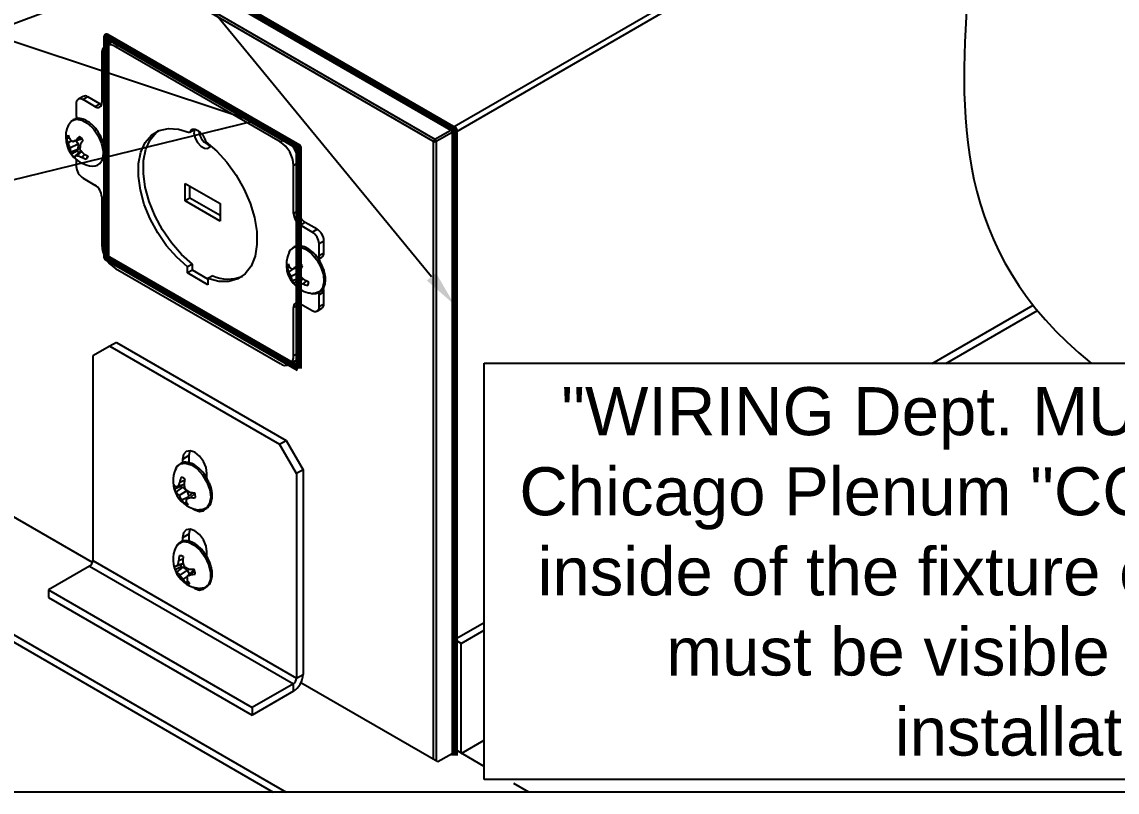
# Model space of a CAD drawing. Extents: x 0 to 13.3, y -7.3 to 0.
# Drawn here: x 2.94 to 8.64, y -7.31 to -3.3 of the extents above; entities that cross this region are included whole.
import ezdxf
from ezdxf import colors
from ezdxf.entities.mleader import LeaderData, LeaderLine
from ezdxf.math import Vec2, Vec3

# ---------------------------------------------------------------- set-up
doc = ezdxf.new("R2010")
doc.units = 0
doc.header["$LTSCALE"] = 0.5
doc.header["$MEASUREMENT"] = 0
for name, color, linetype in [('Brackets', 181, 'CONTINUOUS'), ('End Cap', 92, 'CONTINUOUS'), ('FAB DWG', 221, 'CONTINUOUS'), ('Hardware', 242, 'CONTINUOUS'), ('Housing', 150, 'CONTINUOUS')]:
    doc.layers.add(name, color=color, linetype=linetype)
doc.layers.add('Text-Unprinted', color=131, linetype='CONTINUOUS', plot=False)
doc.styles.add('LSAD_Standard', font='arial.ttf')

msp = doc.modelspace()

# ---------------------------------------------------------------- linework, layer by layer
at = {"layer": 'Brackets', "transparency": 16777216}
for p, q in [((3.3969, -4.9901), (3.3085, -5.0411)), ((3.4307, -4.9705), (3.3969, -4.9901)), ((3.3969, -4.9901), (4.2808, -5.5003)), ((3.4307, -4.9705), (4.3146, -5.4808)), ((3.3085, -5.0411), (3.3085, -6.1055)), ((4.2808, -5.5003), (4.3146, -5.4808)), ((4.3691, -5.6534), (4.2808, -5.5003)), ((4.3146, -5.4808), (4.4029, -5.6339)), ((3.809, -5.5597), (3.7752, -5.5792)), ((3.7752, -5.5792), (3.7752, -5.5981)), ((4.4029, -5.6339), (4.3691, -5.6534)), ((4.4029, -5.6339), (4.4029, -6.6983)), ((3.9024, -5.6782), (3.9024, -5.6527)), ((4.3691, -5.6534), (4.3691, -6.7178)), ((3.3066, -6.1156), (2.6661, -5.7458)), ((3.809, -5.968), (3.7752, -5.9875)), ((3.7752, -5.9875), (3.7752, -6.0049)), ((3.809, -5.968), (3.809, -6.0059)), ((2.1358, -6.052), (4.3154, -7.3102)), ((2.1358, -6.091), (4.2478, -7.3102)), ((3.9024, -6.0869), (3.9024, -6.0609)), ((3.2918, -6.1345), (3.0771, -6.2584)), ((3.2918, -6.1345), (4.3524, -6.7468)), ((3.3085, -6.1055), (4.3691, -6.7178)), ((3.0771, -6.2584), (3.0771, -6.2974)), ((3.0771, -6.2584), (4.1378, -6.8707)), ((3.0771, -6.2974), (4.1378, -6.9097)), ((4.3691, -6.7178), (4.4029, -6.6983)), ((4.3524, -6.7468), (4.1378, -6.8707)), ((4.3524, -6.7858), (4.1378, -6.9097)), ((4.3524, -6.7858), (4.3524, -6.7468)), ((5.1043, -7.1534), (4.3915, -6.7419)), ((4.1378, -6.8707), (4.1378, -6.9097)), ((5.2072, -7.096), (5.1043, -7.1534)), ((5.3465, -7.1764), (5.2072, -7.096)), ((5.5783, -7.3102), (5.5005, -7.2653))]:
    msp.add_line(p, q, dxfattribs=at)
at = {"layer": 'Brackets', "transparency": 16777216, "flags": 128}
for points in [[(3.9024, -5.6527), (3.8976, -5.6218), (3.8838, -5.5899), (3.8632, -5.5621), (3.8388, -5.5424), (3.8145, -5.534), (3.7938, -5.538), (3.78, -5.5539), (3.7752, -5.5792)], [(3.814, -5.5339), (3.8138, -5.5344), (3.809, -5.5597)], [(3.8272, -5.8346), (3.8388, -5.8425), (3.8632, -5.851), (3.8838, -5.847), (3.8936, -5.8381)], [(3.9024, -6.0609), (3.8976, -6.03), (3.8838, -5.9982), (3.8632, -5.9704), (3.8388, -5.9507), (3.8145, -5.9423), (3.7938, -5.9463), (3.78, -5.9621), (3.7752, -5.9875)], [(3.814, -5.9422), (3.8138, -5.9426), (3.809, -5.968)], [(3.8272, -6.2428), (3.8388, -6.2508), (3.8632, -6.2593), (3.8838, -6.2552), (3.8926, -6.2476)]]:
    msp.add_lwpolyline(points, dxfattribs=at)
at = {"layer": 'Brackets', "transparency": 16777216}
for centre, radius in [((3.2722, -6.1039), 0.0363), ((4.2933, -6.6933), 0.1098), ((4.3329, -6.7162), 0.0363)]:
    msp.add_arc(centre, radius, 302.6055, 357.3945, dxfattribs=at)
at = {"layer": 'End Cap', "transparency": 16777216}
for p, q in [((5.1839, -3.8591), (2.7744, -2.4682)), ((5.0828, -3.9256), (2.6766, -2.5365)), ((2.6835, -2.5244), (5.0897, -3.9135)), ((5.0897, -3.9135), (5.1839, -3.8591)), ((5.1909, -3.8714), (5.0968, -3.9257)), ((5.0828, -7.1409), (5.0828, -3.9256)), ((5.0968, -3.9257), (5.0968, -7.149))]:
    msp.add_line(p, q, dxfattribs=at)
for centre, radius, start, end in [((5.0982, -3.9264), 0.0154, 123.2297, 177.3477), ((5.0899, -3.912), 0.0154, 242.6565, 296.7662), ((5.081, -3.9267), 0.0159, 3.5222, 56.4778)]:
    msp.add_arc(centre, radius, start, end, dxfattribs=at)
msp.add_ellipse((5.1838, -3.8673), major_axis=(-0.005, 0.00866), ratio=0.577557, start_param=3.927224, end_param=5.497716, dxfattribs=at)
at = {"layer": 'FAB DWG', "color": 1, "lineweight": 90, "ltscale": 0.5, "transparency": 16777216}
msp.add_lwpolyline([(2.7673, -5.7206), (2.7673, -2.4641), (5.1909, -3.8632), (5.1909, -7.1198)], dxfattribs=at)
msp.add_lwpolyline([(4.3791, -5.1068), (3.3803, -4.5301), (3.3803, -3.3767), (4.3791, -3.9534)], close=True, dxfattribs=at)
at = {"layer": 'Hardware', "transparency": 16777216}
for p, q in [((3.401, -3.4126), (3.3756, -3.4273)), ((3.451, -3.4176), (3.4256, -3.4322)), ((4.3084, -3.9125), (3.451, -3.4176)), ((3.3549, -3.4731), (3.3549, -3.7231)), ((4.283, -3.9272), (3.4256, -3.4322)), ((3.2581, -3.6907), (3.2327, -3.7054)), ((3.2831, -3.6932), (3.2577, -3.7078)), ((3.3449, -3.7289), (3.2831, -3.6932)), ((3.2223, -3.7283), (3.2223, -3.7897)), ((3.3195, -3.7436), (3.2577, -3.7078)), ((3.3195, -3.7436), (3.3449, -3.7289)), ((3.1811, -3.8387), (3.1977, -3.818)), ((3.8372, -3.8633), (3.8117, -3.878)), ((3.1867, -3.9065), (3.1723, -3.9093)), ((3.1977, -3.9219), (3.1798, -3.9332)), ((3.2425, -3.9149), (3.2044, -3.9267)), ((3.2208, -3.9216), (3.2311, -3.9397)), ((3.2497, -3.9086), (3.2224, -3.9175)), ((3.251, -3.9101), (3.2425, -3.9149)), ((4.283, -3.9272), (4.3084, -3.9125)), ((3.2311, -3.9397), (3.1893, -3.9595)), ((3.231, -3.9664), (3.1936, -3.9802)), ((3.2417, -3.9778), (3.2147, -4.0026)), ((3.2489, -3.9768), (3.2252, -3.9977)), ((3.231, -3.9664), (3.2276, -3.9739)), ((3.2311, -3.9397), (3.231, -3.9664)), ((3.2417, -3.9778), (3.2473, -3.9747)), ((3.2223, -4.0196), (3.2223, -4.0549)), ((3.2668, -3.9928), (3.2485, -4.0062)), ((4.3791, -4.035), (4.3537, -4.0497)), ((4.3791, -4.2851), (4.3791, -4.035)), ((4.3537, -4.2997), (4.3537, -4.0497)), ((3.2577, -4.1161), (3.3195, -4.1518)), ((3.7889, -4.1438), (3.9706, -4.2487)), ((3.7889, -4.2346), (3.7889, -4.1438)), ((3.8142, -4.22), (3.8142, -4.1585)), ((3.3549, -4.2131), (3.3549, -4.4631)), ((3.8142, -4.22), (3.7889, -4.2346)), ((3.9706, -4.3103), (3.8142, -4.22)), ((3.9706, -4.3396), (3.7889, -4.2346)), ((3.9706, -4.2487), (3.9706, -4.3396)), ((4.3537, -4.2997), (4.3791, -4.2851)), ((4.4144, -4.3463), (4.389, -4.361)), ((4.4509, -4.3967), (4.389, -4.361)), ((4.4763, -4.382), (4.4144, -4.3463)), ((4.4509, -4.3967), (4.4763, -4.382)), ((4.5117, -4.4433), (4.4863, -4.4579)), ((4.5117, -4.5047), (4.5117, -4.4433)), ((4.4863, -4.5194), (4.4863, -4.4579)), ((4.4863, -4.5194), (4.5117, -4.5047)), ((4.4832, -4.538), (4.5013, -4.5276)), ((3.4256, -4.5856), (4.283, -5.0806)), ((3.8267, -4.563), (3.8013, -4.5777)), ((3.8013, -4.6091), (3.8013, -4.5777)), ((3.8267, -4.5945), (3.8013, -4.6091)), ((3.9073, -4.6704), (3.8013, -4.6091)), ((3.8267, -4.5945), (3.8267, -4.563)), ((3.9073, -4.641), (3.8267, -4.5945)), ((4.334, -4.5785), (4.3201, -4.5821)), ((4.3491, -4.5899), (4.3287, -4.6036)), ((4.3817, -4.6073), (4.3403, -4.6285)), ((4.3886, -4.5783), (4.3495, -4.5901)), ((4.3941, -4.5673), (4.3653, -4.5771)), ((4.366, -4.5851), (4.3817, -4.6073)), ((4.3817, -4.6073), (4.3852, -4.6358)), ((4.3968, -4.57), (4.3886, -4.5783)), ((3.9328, -4.6243), (3.9073, -4.639)), ((3.9073, -4.639), (3.9073, -4.6704)), ((4.3852, -4.6358), (4.3477, -4.6506)), ((4.4023, -4.6391), (4.3782, -4.6611)), ((4.3852, -4.6358), (4.3832, -4.6445)), ((4.4212, -4.6502), (4.4011, -4.6657)), ((4.5117, -4.7084), (4.4863, -4.7231)), ((4.4863, -4.7845), (4.4863, -4.7231)), ((4.5117, -4.7699), (4.5117, -4.7084)), ((4.3791, -4.775), (4.3537, -4.7897)), ((4.3537, -5.0397), (4.3537, -4.7897)), ((4.3791, -5.0251), (4.3791, -4.775)), ((4.389, -4.7692), (4.4509, -4.805)), ((4.4863, -4.7845), (4.5117, -4.7699)), ((4.4759, -4.8074), (4.5013, -4.7928)), ((4.333, -5.0855), (4.3584, -5.0708)), ((4.3537, -5.0397), (4.3791, -5.0251)), ((3.809, -5.5597), (3.809, -5.5976)), ((3.7858, -5.6891), (3.7606, -5.699)), ((3.7659, -5.7205), (3.7331, -5.7349)), ((3.7746, -5.724), (3.7425, -5.7488)), ((3.7835, -5.71), (3.7516, -5.7199)), ((3.7972, -5.7433), (3.7576, -5.7679)), ((3.7659, -5.7205), (3.7746, -5.724)), ((3.7746, -5.724), (3.7972, -5.7433)), ((3.8262, -5.7549), (3.7961, -5.7832)), ((3.7972, -5.7433), (3.8085, -5.7715)), ((3.8401, -5.7574), (3.8162, -5.7781)), ((3.8262, -5.7549), (3.8364, -5.7536)), ((3.8042, -5.7756), (3.7721, -5.7908)), ((3.7943, -5.7996), (3.7849, -5.8086)), ((3.7773, -6.0985), (3.7552, -6.1079)), ((3.7684, -6.1381), (3.7367, -6.1547)), ((3.7732, -6.1249), (3.7386, -6.1359)), ((3.7768, -6.1398), (3.7457, -6.1651)), ((3.7797, -6.1213), (3.7493, -6.1312)), ((3.8, -6.1552), (3.7613, -6.181)), ((3.7684, -6.1381), (3.7768, -6.1398)), ((3.78, -6.1221), (3.7732, -6.1249)), ((3.7768, -6.1398), (3.8, -6.1552)), ((3.8, -6.1552), (3.8111, -6.1767)), ((3.8279, -6.1609), (3.8378, -6.1569)), ((3.7985, -6.1928), (3.7782, -6.2031)), ((3.803, -6.2116), (3.7939, -6.2214)), ((3.8279, -6.1609), (3.7984, -6.1885)), ((3.8387, -6.1598), (3.8166, -6.1794))]:
    msp.add_line(p, q, dxfattribs=at)
at = {"layer": 'Hardware', "transparency": 16777216, "flags": 128}
for points in [[(3.3449, -3.7289), (3.3518, -3.7321), (3.3538, -3.7327)], [(3.1977, -3.818), (3.1978, -3.8179), (3.222, -3.8094), (3.2513, -3.8141), (3.2824, -3.8315), (3.312, -3.8597), (3.3369, -3.8957), (3.3543, -3.9355), (3.3624, -3.9749), (3.3604, -4.0096), (3.3532, -4.0284)], [(3.2223, -3.7897), (3.223, -3.7981), (3.2248, -3.8062)], [(3.8013, -4.5777), (3.745, -4.5275), (3.6927, -4.4677), (3.646, -4.4003), (3.6068, -4.3279), (3.5764, -4.2529), (3.5558, -4.178), (3.5459, -4.1059), (3.5469, -4.0392), (3.5588, -3.9801), (3.5812, -3.9309), (3.6133, -3.8933), (3.654, -3.8685), (3.7018, -3.8575), (3.755, -3.8607), (3.8117, -3.878)], [(3.8267, -4.563), (3.7705, -4.5128), (3.7181, -4.453), (3.6715, -4.3856), (3.6323, -4.3132), (3.6018, -4.2382), (3.5813, -4.1633), (3.5713, -4.0912), (3.5723, -4.0245), (3.5842, -3.9654), (3.6066, -3.9162), (3.6388, -3.8786), (3.6487, -3.8708)], [(3.8117, -3.878), (3.8182, -3.8675), (3.8281, -3.862), (3.8406, -3.8619), (3.8543, -3.8674), (3.868, -3.8778), (3.8805, -3.8922), (3.8904, -3.9092), (3.8969, -3.9271)], [(3.8372, -3.8633), (3.835, -3.8836), (3.8406, -3.9076), (3.8531, -3.9311), (3.8703, -3.95), (3.8892, -3.9608), (3.9064, -3.9619), (3.9189, -3.9528), (3.922, -3.9469)], [(3.8969, -3.9271), (3.9536, -3.9754), (4.0068, -4.0336), (4.0546, -4.0998), (4.0953, -4.1715), (4.1274, -4.2462), (4.1498, -4.3213), (4.1617, -4.3941), (4.1627, -4.462), (4.1528, -4.5226), (4.1322, -4.5737), (4.1018, -4.6136), (4.0626, -4.6408), (4.0159, -4.6543), (3.9636, -4.6537), (3.9073, -4.639)], [(4.3305, -4.5014), (4.3377, -4.4898), (4.3387, -4.4887)], [(4.3387, -4.4887), (4.3586, -4.4752), (4.3858, -4.4735), (4.4165, -4.4849), (4.4472, -4.5083), (4.4747, -4.5409), (4.496, -4.5795), (4.5088, -4.6196), (4.5117, -4.6571), (4.5044, -4.6878), (4.4876, -4.7084), (4.4632, -4.7166), (4.4546, -4.7165)], [(4.4863, -4.7231), (4.4856, -4.7147), (4.4847, -4.7101)], [(4.3802, -4.7654), (4.3798, -4.7674), (4.3791, -4.775)], [(3.7405, -5.6274), (3.7447, -5.6199), (3.7641, -5.603), (3.7903, -5.5988), (3.8206, -5.6078), (3.8516, -5.629), (3.8799, -5.6602), (3.9026, -5.6979), (3.9171, -5.7381), (3.9219, -5.7764), (3.9165, -5.8086), (3.9014, -5.8313), (3.8783, -5.8421), (3.8646, -5.8425)], [(3.7405, -6.0357), (3.7537, -6.0179), (3.777, -6.0074), (3.8057, -6.0101), (3.8368, -6.0257), (3.8668, -6.0524), (3.8926, -6.0875), (3.9113, -6.127), (3.9209, -6.1667), (3.9204, -6.2024), (3.9098, -6.2301), (3.8903, -6.2468), (3.8646, -6.2508)]]:
    msp.add_lwpolyline(points, dxfattribs=at)
at = {"layer": 'Hardware', "transparency": 16777216}
for centre, radius, start, end in [((3.4217, -3.4585), 0.0503, 54.3824, 114.3071), ((3.398, -3.4661), 0.0437, 50.7967, 189.214), ((3.2439, -3.7248), 0.0218, 50.7967, 189.214), ((3.2684, -3.7136), 0.0251, 54.3824, 114.3071), ((3.3333, -3.7266), 0.0218, 230.7967, 9.214), ((3.318, -3.9027), 0.151, 154.7008, 223.2757), ((3.949, -3.8634), 0.0887, 185.3027, 252.0279), ((3.2105, -3.9167), 0.0389, 141.6297, 168.9543), ((3.293, -3.8848), 0.1231, 191.4437, 203.1086), ((3.3392, -3.8905), 0.1651, 194.9696, 204.7118), ((3.3002, -3.8566), 0.1255, 196.6982, 207.2223), ((3.2718, -3.8273), 0.1201, 226.1411, 235.8307), ((3.4786, -4.4427), 0.5843, 115.9956, 117.9851), ((3.4247, -4.0847), 0.2624, 134.9251, 140.4335), ((3.1634, -3.9887), 0.1177, 36.7733, 49.7782), ((3.7191, -4.2365), 0.5605, 145.4116, 148.0548), ((4.2002, -4.0566), 0.1537, 2.6055, 57.3945), ((4.2256, -4.042), 0.1537, 2.6055, 57.3945), ((3.2851, -3.9504), 0.0963, 185.4754, 198.0819), ((3.2227, -3.979), 0.0291, 182.5393, 206.4733), ((3.2909, -3.9215), 0.1177, 216.7733, 229.7782), ((3.3032, -3.9135), 0.0967, 218.6012, 226.0018), ((3.4731, -3.9818), 0.2334, 169.6588, 175.8559), ((3.4128, -3.8494), 0.2076, 213.8192, 221.5081), ((3.3846, -3.7911), 0.2335, 236.9814, 243.9331), ((3.318, -3.9027), 0.151, 223.2757, 265.2938), ((3.2359, -4.0064), 0.0215, 169.8089, 193.1629), ((3.1773, -3.9076), 0.1021, 291.4845, 298.0286), ((3.2889, -3.8586), 0.153, 245.4053, 254.6862), ((3.3325, -3.8511), 0.1764, 241.562, 250.7382), ((3.2439, -3.9935), 0.0389, 321.6297, 348.9543), ((3.3111, -4.0056), 0.0479, 263.388, 331.5636), ((3.2991, -4.0514), 0.0768, 182.6055, 237.3945), ((3.2781, -4.2166), 0.0768, 2.6055, 57.3945), ((4.4304, -4.2962), 0.0768, 182.6055, 237.3945), ((4.4558, -4.2816), 0.0768, 182.6055, 237.3945), ((4.4349, -4.4468), 0.0768, 2.6055, 57.3945), ((4.4095, -4.4614), 0.0768, 2.6055, 57.3945), ((3.5084, -4.4561), 0.1537, 182.6055, 237.3945), ((4.467, -4.566), 0.151, 154.7008, 229.3793), ((4.4879, -4.5077), 0.024, 304.0564, 7.2558), ((4.5549, -4.6881), 0.2197, 142.9144, 149.6518), ((4.3237, -4.6404), 0.1015, 42.2014, 56.5571), ((4.4557, -4.5207), 0.0306, 329.4108, 2.5086), ((4.3708, -4.5839), 0.0507, 155.1102, 177.9663), ((4.4208, -4.5545), 0.1044, 195.3539, 208.075), ((4.4185, -4.5271), 0.1002, 200.7001, 212.5535), ((4.477, -4.5497), 0.1578, 199.9732, 209.9753), ((4.3937, -4.4967), 0.1033, 234.7398, 244.6692), ((4.5203, -4.7822), 0.2571, 127.085, 131.6393), ((4.6145, -4.6102), 0.2274, 176.4664, 183.1277), ((4.7453, -4.7512), 0.39, 152.6766, 156.5806), ((4.0127, -4.4423), 0.1987, 246.2757, 291.4428), ((4.452, -4.6034), 0.1145, 192.6849, 204.3677), ((4.392, -4.6406), 0.0454, 192.8258, 212.1324), ((4.4287, -4.5965), 0.1015, 222.2014, 236.5571), ((4.7268, -5.0046), 0.4894, 135.4204, 136.8217), ((4.405, -4.6671), 0.0352, 184.2472, 203.7199), ((4.4198, -4.5158), 0.1511, 254.0035, 262.8885), ((4.4452, -4.5839), 0.0867, 224.3262, 230.203), ((4.5556, -4.4858), 0.2167, 219.1183, 226.5557), ((4.4701, -4.4978), 0.1815, 247.6807, 256.4742), ((4.5233, -4.4174), 0.2542, 242.6593, 249.0269), ((4.3816, -4.653), 0.0507, 335.1102, 357.9663), ((4.467, -4.566), 0.151, 229.3793, 265.2938), ((4.4475, -4.7097), 0.0642, 1.0845, 18.769), ((4.3752, -4.7862), 0.0218, 50.7967, 189.214), ((4.4647, -4.788), 0.0218, 230.7967, 9.214), ((4.4879, -4.7729), 0.024, 304.0564, 7.2558), ((4.3106, -5.0467), 0.0437, 230.7967, 9.214), ((4.3315, -5.0311), 0.048, 304.0564, 7.2558), ((3.877, -5.692), 0.151, 154.7008, 265.2938), ((3.8961, -5.7698), 0.1529, 152.4261, 160.9474), ((3.9416, -5.7347), 0.1845, 160.3014, 168.8598), ((3.7565, -5.7297), 0.0584, 57.9449, 78.7458), ((4.0483, -5.7352), 0.2666, 168.1215, 174.1567), ((3.7674, -5.6866), 0.0444, 212.6309, 230.2116), ((3.8222, -5.7114), 0.0922, 179.4911, 194.8032), ((3.7828, -5.7113), 0.0551, 205.4026, 222.9616), ((3.7357, -5.5702), 0.1506, 271.2412, 276.0348), ((3.8467, -5.6821), 0.1237, 212.6571, 223.9312), ((3.8465, -5.7027), 0.0825, 189.0711, 192.4457), ((3.9993, -5.6671), 0.22, 190.7244, 198.0421), ((3.9248, -5.5538), 0.226, 233.4104, 240.247), ((3.877, -5.4097), 0.3463, 259.2944, 263.7535), ((3.7502, -5.7775), 0.0922, 359.4911, 14.8032), ((3.8931, -5.6982), 0.1524, 207.2321, 217.4221), ((3.8541, -5.7449), 0.094, 209.1776, 222.6033), ((3.8159, -5.7591), 0.0584, 237.9449, 258.7458), ((3.8917, -5.8002), 0.0971, 169.9412, 179.7482), ((3.8741, -5.7637), 0.0872, 204.3936, 217.1136), ((3.7549, -5.5801), 0.2073, 281.4703, 287.1975), ((3.8312, -5.5717), 0.2069, 265.8487, 273.1023), ((3.877, -6.1003), 0.151, 154.7008, 265.2938), ((3.9337, -6.1225), 0.1791, 166.3247, 175.3087), ((3.7605, -6.1247), 0.0446, 66.1076, 91.0311), ((4.021, -6.1118), 0.244, 173.4531, 180.1056), ((3.7518, -6.1113), 0.0279, 220.4887, 241.8698), ((3.8394, -6.1165), 0.1096, 186.7845, 200.4229), ((3.7688, -6.1359), 0.0372, 210.3557, 231.6264), ((3.86, -6.3951), 0.2862, 112.7596, 115.0946), ((3.8984, -6.1568), 0.1513, 161.1414, 170.2562), ((3.8554, -6.109), 0.0917, 191.5129, 198.4507), ((3.9817, -6.0541), 0.2129, 195.8654, 203.418), ((3.9003, -5.9395), 0.2295, 240.2183, 246.6837), ((3.8301, -5.7003), 0.4504, 267.3773, 270.7133), ((3.733, -6.1889), 0.1096, 6.7845, 20.4229), ((3.8285, -6.0992), 0.1058, 218.509, 230.6106), ((3.8977, -6.0939), 0.1618, 212.5347, 222.3976), ((3.872, -6.139), 0.1136, 214.3247, 226.4998), ((3.6533, -5.8749), 0.3455, 294.8298, 298.1956), ((3.9091, -6.1889), 0.1107, 179.758, 189.6243), ((3.8971, -6.1513), 0.1122, 210.051, 221.223), ((3.7975, -5.944), 0.2362, 274.6449, 280.8361), ((3.8119, -6.1806), 0.0446, 246.1076, 271.0311)]:
    msp.add_arc(centre, radius, start, end, dxfattribs=at)
for points, knots in [([(3.3432, -3.8892), (3.3407, -3.8844), (3.3319, -3.8674), (3.3104, -3.8428), (3.2812, -3.8188), (3.2506, -3.8055), (3.2217, -3.8032), (3.207, -3.812), (3.2004, -3.8159)], [0, 0, 0, 0, 0.074871, 0.26447, 0.455019, 0.647438, 0.840688, 1, 1, 1, 1]), ([(3.3592, -4.0238), (3.3614, -4.0206), (3.3686, -4.01), (3.3718, -3.984), (3.3685, -3.9488), (3.3585, -3.9154), (3.3474, -3.8964), (3.3432, -3.8892)], [0, 0, 0, 0, 0.103399, 0.343694, 0.594327, 0.847307, 1, 1, 1, 1]), ([(3.2276, -3.9739), (3.2223, -3.977), (3.212, -3.983), (3.2016, -3.989), (3.1966, -3.9919)], [0, 0, 0, 0, 0.5142472, 1, 1, 1, 1]), ([(3.2833, -4.0017), (3.2828, -4.0026), (3.2798, -4.008), (3.2768, -4.0132), (3.2743, -4.0176)], [0, 0, 0, 0, 0.176446, 1, 1, 1, 1]), ([(4.4979, -4.563), (4.4961, -4.5588), (4.4888, -4.5423), (4.469, -4.5164), (4.4411, -4.4895), (4.4103, -4.4721), (4.3813, -4.4666), (4.356, -4.4716), (4.3453, -4.4827), (4.3403, -4.4879)], [0, 0, 0, 0, 0.05551, 0.221278, 0.38766, 0.555411, 0.72488, 0.872827, 1, 1, 1, 1]), ([(4.4343, -4.7113), (4.4358, -4.7121), (4.4476, -4.718), (4.469, -4.7178), (4.4946, -4.7083), (4.5118, -4.6872), (4.5203, -4.6591), (4.5198, -4.6251), (4.5123, -4.5915), (4.502, -4.5711), (4.4979, -4.563)], [0, 0, 0, 0, 0.023138, 0.17606, 0.323661, 0.463569, 0.603739, 0.750524, 0.90042, 1, 1, 1, 1]), ([(4.3832, -4.6445), (4.3781, -4.648), (4.3682, -4.6547), (4.3583, -4.6614), (4.3535, -4.6647)], [0, 0, 0, 0, 0.514247, 1, 1, 1, 1]), ([(3.9083, -5.6899), (3.9054, -5.6836), (3.8967, -5.665), (3.8751, -5.6379), (3.8465, -5.6122), (3.8158, -5.5965), (3.7866, -5.5925), (3.7615, -5.6008), (3.745, -5.6155), (3.7406, -5.6294), (3.739, -5.6341)], [0, 0, 0, 0, 0.074004, 0.219622, 0.365859, 0.513406, 0.662193, 0.791682, 0.928216, 1, 1, 1, 1]), ([(3.8646, -5.8414), (3.8708, -5.8419), (3.8866, -5.843), (3.9078, -5.8313), (3.9236, -5.8095), (3.9308, -5.7803), (3.9289, -5.7457), (3.9211, -5.7139), (3.9114, -5.6959), (3.9083, -5.6899)], [0, 0, 0, 0, 0.107368, 0.270451, 0.426685, 0.584559, 0.7498, 0.917634, 1, 1, 1, 1]), ([(3.8979, -6.0797), (3.8946, -6.0739), (3.8843, -6.0563), (3.8611, -6.0324), (3.8313, -6.0113), (3.8015, -6.0014), (3.7741, -6.0033), (3.7529, -6.0147), (3.7454, -6.0286), (3.7424, -6.0343)], [0, 0, 0, 0, 0.080159, 0.245835, 0.41257, 0.581073, 0.730671, 0.890021, 1, 1, 1, 1]), ([(3.8428, -6.2456), (3.8526, -6.2483), (3.8714, -6.2534), (3.8973, -6.2466), (3.9169, -6.2297), (3.9282, -6.2039), (3.9311, -6.1718), (3.9247, -6.1352), (3.9132, -6.1029), (3.9018, -6.0855), (3.8979, -6.0797)], [0, 0, 0, 0, 0.136396, 0.259824, 0.390381, 0.518825, 0.652337, 0.790379, 0.928801, 1, 1, 1, 1])]:
    msp.add_open_spline(points, degree=3, knots=knots, dxfattribs=at)
at = {"layer": 'Housing', "transparency": 16777216}
for p, q in [((5.1768, -3.8551), (7.869, -2.3009)), ((5.1909, -3.8796), (7.8726, -2.3314)), ((7.679, -5.0806), (8.2045, -4.7773)), ((7.7497, -5.0806), (8.2271, -4.8051)), ((5.1909, -6.517), (5.3465, -6.4272)), ((5.2263, -6.5374), (5.3465, -6.468)), ((5.2263, -6.5374), (5.1909, -6.517)), ((5.2263, -7.109), (5.2263, -6.5374)), ((5.2263, -7.109), (5.3465, -7.0396))]:
    msp.add_line(p, q, dxfattribs=at)
at = {"layer": 'Housing', "color": 1, "transparency": 16777216}
msp.add_open_spline([(6.1382, -0.4197), (7.9821, -1.3335), (7.8789, -2.9115), (7.7756, -4.4895), (8.5089, -5.0806)], degree=3, knots=[0, 0, 0, 0, 1, 1.807725, 1.807725, 1.807725, 1.807725], dxfattribs=at)
at = {"layer": 'Text-Unprinted', "ltscale": 0.5, "transparency": 16777216}
msp.add_lwpolyline([(0, 0), (13.2823, 0), (13.2823, -7.3102), (0, -7.3102)], close=True, dxfattribs=at)

# ---------------------------------------------------------------- texts
at = {"layer": 'FAB DWG', "transparency": 16777216, "insert": (8.3709, -5.2035), "char_height": 0.25, "width": 5.798391, "attachment_point": 2, "style": 'LSAD_Standard', "bg_fill": 16, "box_fill_scale": 1.5, "bg_fill_color": 256, "bg_fill_transparency": 0}
msp.add_mtext('"WIRING Dept. MUST APPLY the Chicago Plenum "CCEA" label to the inside of the fixture extrusion. Label must be visible after fixture installation"', dxfattribs=at)

# ---------------------------------------------------------------- leaders
at = {"layer": 'FAB DWG', "ltscale": 0.5, "transparency": 16777216}
ml = msp.add_multileader_mtext('Standard', dxfattribs=at)
ml.set_content('\\A1;{\\fArial|b1|i0|c0|p34;\\LWIRING NOTE:\\P}SEAL END PLATES WITH PLENUM RATED ALUMINUM TAPE', color=256, style='LSAD_Standard')
ml.set_leader_properties()
ml.build(insert=Vec2(0, 0))
ml.multileader.update_dxf_attribs({"text_left_attachment_type": 2, "dogleg_length": 0.36, "arrow_head_size": 0.1875})
ctx = ml.context
ctx.base_point, ctx.char_height, ctx.arrow_head_size, ctx.landing_gap_size, ctx.plane_origin = Vec3(0.0351, -4.8025), 0.1875, 0.1875, 0.09, Vec3(5.7281, 13.6045)
ctx.left_attachment, ctx.text_align_type = 2, 2
notes = []
notes.append((ctx, [(1, (1, 1, 0), (2.6922, -4.1743), (-1, 0), 0.1297, [(3, [(5.1909, -4.7742), (3.7329, -3.0011), (2.7673, -3.3611), (4.1467, -3.8192)], 0, [])])]))
ctx.mtext.insert, ctx.mtext.width, ctx.mtext.defined_height, ctx.mtext.alignment, ctx.mtext.flow_direction = Vec3(2.4726, -4.0806), 2.351815, 1.4978, 3, 5
for ctx, leaders in notes:
    for number, flags, end, landing, length, lines in leaders:
        leader = LeaderData()
        leader.index, (leader.has_last_leader_line, leader.has_dogleg_vector, leader.attachment_direction) = number, flags
        leader.last_leader_point, leader.dogleg_vector, leader.dogleg_length = Vec3(end), Vec3(landing), length
        for number, points, colour, breaks in lines:
            line = LeaderLine()
            line.index, line.vertices, line.color, line.breaks = number, Vec3.list(points), colors.encode_raw_color(colour), breaks
            leader.lines.append(line)
        ctx.leaders.append(leader)

doc.saveas('drawing.dxf')
